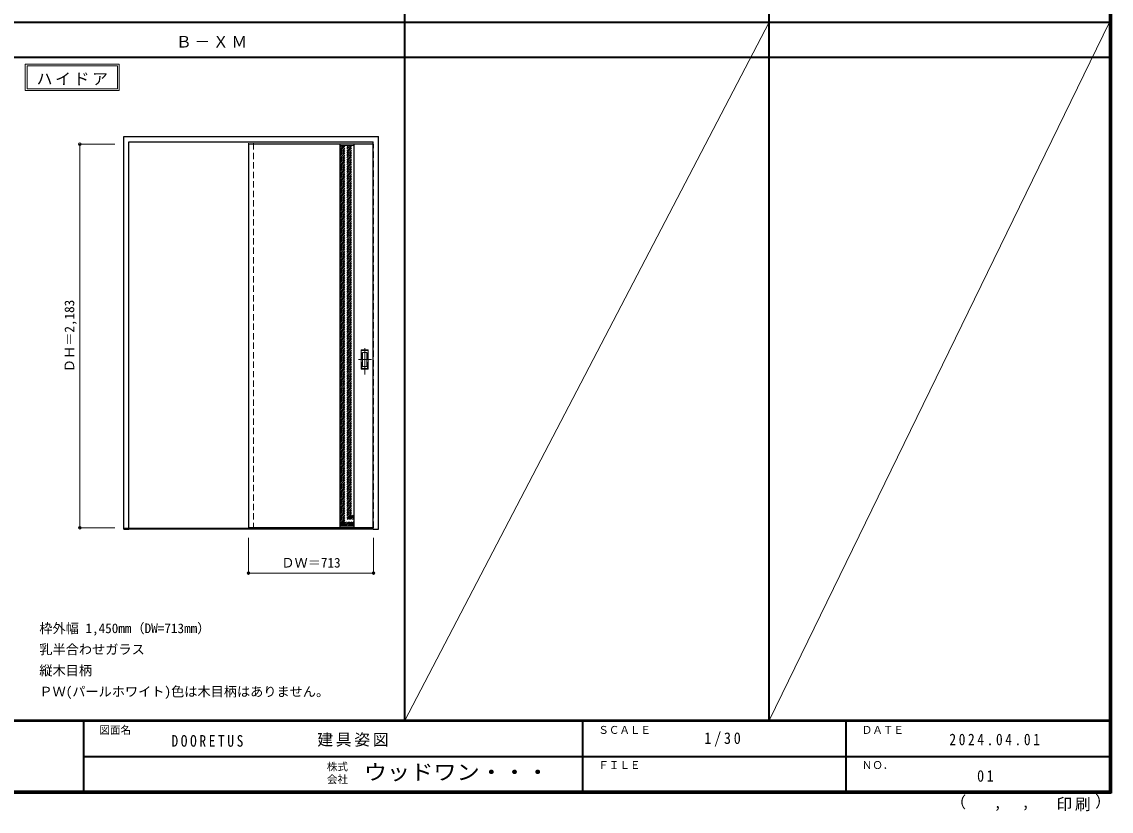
# Model space of a CAD drawing. Units: millimetres, scale not verified. Extents: x -6000 to 5700, y -4307 to 4175.
# Drawn here: x -502 to 5700, y -4307 to 186 of the extents above; entities that cross this region are included whole.
import ezdxf
from ezdxf.enums import TextEntityAlignment as Align

# ---------------------------------------------------------------- set-up
doc = ezdxf.new("R2010")
doc.units = ezdxf.units.MM
doc.header["$LTSCALE"] = 30
doc.header["$PDMODE"] = 32
doc.header["$PDSIZE"] = 15
doc.linetypes.add('CHAIN1', pattern=[8, 5, -1, 1, -1])
doc.linetypes.add('DASHED1', pattern=[1.8, 1.2, -0.6])
for name, color, linetype, lineweight in [('0-2_扉', 4, 'DASHED1', 9), ('0-3_仕上げ', 3, 'Continuous', 25), ('0-4_枠', 3, 'Continuous', 25), ('0-6_引手', 7, 'Continuous', 18), ('0-A_文字', 7, 'Continuous', 18), ('0-B_寸法', 7, 'Continuous', 9), ('0-C_ハッチ', 4, 'DASHED1', 9), ('F-1_枠', 6, 'Continuous', 40), ('F-A_文字', 7, 'Continuous', 18)]:
    doc.layers.add(name, color=color, linetype=linetype, lineweight=lineweight)
doc.styles.add('ＭＳ ゴシック', font='')
doc.styles.get('ＭＳ ゴシック').set_extended_font_data('MS Gothic')

msp = doc.modelspace()

# ---------------------------------------------------------------- linework, layer by layer
at = {"layer": '0-2_扉', "color": 3, "linetype": 'Continuous', "lineweight": 25}
for p, q in [((1498, -510.5), (788, -510.5)), ((788, -510.5), (788, -2693.5)), ((1498, -2693.5), (788, -2693.5))]:
    msp.add_line(p, q, dxfattribs=at)
at = {"layer": '0-2_扉'}
for p, q in [((788, -510.5), (788, -514.5)), ((1498, -510.5), (1501, -510.5)), ((1501, -2693.5), (1501, -510.5)), ((1498, -2693.5), (1501, -2693.5))]:
    msp.add_line(p, q, dxfattribs=at)
at = {"layer": '0-3_仕上げ'}
for p, q in [((1311, -2693.5), (1311, -510.28)), ((1391, -2693.5), (1391, -510.28))]:
    msp.add_line(p, q, dxfattribs=at)
at = {"layer": '0-3_仕上げ', "color": 7, "lineweight": 18}
for p, q in [((1311, -518.28), (1391, -518.28)), ((1311, -2685.5), (1391, -2685.5))]:
    msp.add_line(p, q, dxfattribs=at)
at = {"layer": '0-4_枠'}
for p, q in [((78, -466.5), (1528, -466.5)), ((78, -2701.5), (78, -466.5)), ((1528, -2701.5), (1528, -466.5)), ((108, -496.5), (1498, -496.5)), ((1498, -2701.5), (1498, -496.5)), ((1498, -2698.5), (78, -2698.5)), ((1498, -2701.5), (78, -2701.5)), ((1498, -2701.5), (1528, -2701.5))]:
    msp.add_line(p, q, dxfattribs=at)
at = {"layer": '0-4_枠', "color": 4, "linetype": 'DASHED1', "lineweight": 9}
for p, q in [((788, -2701.5), (788, -496.5)), ((818, -2701.5), (818, -496.5)), ((788, -2701.5), (818, -2701.5))]:
    msp.add_line(p, q, dxfattribs=at)
at = {"layer": '0-4_枠'}
msp.add_lwpolyline([(78, -2701.5), (108, -2701.5), (108, -496.5)], dxfattribs=at)
at = {"layer": '0-6_引手', "linetype": 'CHAIN1'}
for p, q in [((1450, -1821.23), (1450, -1650.38)), ((1488.07, -1736), (1415.56, -1736))]:
    msp.add_line(p, q, dxfattribs=at)
at = {"layer": '0-6_引手'}
for p, q in [((1469, -1681), (1431, -1681)), ((1431, -1791), (1431, -1681)), ((1462.5, -1697), (1437.5, -1697)), ((1437.5, -1775), (1437.5, -1697)), ((1462.5, -1775), (1462.5, -1697)), ((1469, -1791), (1469, -1681)), ((1469, -1791), (1431, -1791)), ((1462.5, -1775), (1437.5, -1775))]:
    msp.add_line(p, q, dxfattribs=at)
at = {"layer": '0-6_引手', "linetype": 'DASHED1'}
for p, q in [((1434, -1787), (1434, -1685)), ((1466, -1787), (1434, -1787))]:
    msp.add_line(p, q, dxfattribs=at)
msp.add_lwpolyline([(1466, -1787), (1466, -1685), (1434, -1685)], dxfattribs=at)
at = {"layer": '0-A_文字'}
for p, q in [((-482, -55.5), (-482, -205.5)), ((-472, -65.5), (42.33, -65.5)), ((42.33, -65.5), (42.33, -195.5)), ((-482, -205.5), (52.33, -205.5))]:
    msp.add_line(p, q, dxfattribs=at)
for points in [[(-482, -55.5), (52.33, -55.5), (52.33, -205.5)], [(-472, -65.5), (-472, -195.5), (42.33, -195.5)]]:
    msp.add_lwpolyline(points, dxfattribs=at)
at = {"layer": '0-B_寸法', "color": 4}
for p, q in [((-172, -510.5), (-172, -2693.5)), ((-172, -510.5), (28, -510.5)), ((-172, -2693.5), (28, -2693.5)), ((788, -2951.5), (788, -2751.5)), ((1501, -2951.5), (1501, -2751.5)), ((1501, -2951.5), (788, -2951.5))]:
    msp.add_line(p, q, dxfattribs=at)
at = {"layer": '0-B_寸法'}
for p in [(-172, -510.5), (-172, -2693.5), (788, -2951.5), (1501, -2951.5)]:
    msp.add_point(p, dxfattribs=at)
at = {"layer": '0-C_ハッチ'}
for p, q in [((1311, -528.32), (1321.04, -518.28)), ((1311, -538.22), (1330.94, -518.28)), ((1311, -558.02), (1350.74, -518.28)), ((1311, -567.92), (1360.64, -518.28)), ((1311, -548.12), (1340.84, -518.28)), ((1311, -587.72), (1380.44, -518.28)), ((1311, -577.82), (1370.54, -518.28)), ((1311, -597.62), (1390.34, -518.28)), ((1311, -518.42), (1311.14, -518.28)), ((1311, -607.52), (1391, -527.52)), ((1311, -617.42), (1391, -537.42)), ((1311, -627.32), (1391, -547.32)), ((1311, -637.22), (1391, -557.22)), ((1311, -647.12), (1391, -567.12)), ((1311, -657.01), (1391, -577.01)), ((1311, -666.91), (1391, -586.91)), ((1311, -676.81), (1391, -596.81)), ((1311, -686.71), (1391, -606.71)), ((1311, -696.61), (1391, -616.61)), ((1311, -706.51), (1391, -626.51)), ((1311, -716.41), (1391, -636.41)), ((1311, -726.31), (1391, -646.31)), ((1311, -736.21), (1391, -656.21)), ((1311, -746.11), (1391, -666.11)), ((1311, -756.01), (1391, -676.01)), ((1311, -765.91), (1391, -685.91)), ((1311, -775.81), (1391, -695.81)), ((1311, -785.71), (1391, -705.71)), ((1311, -795.61), (1391, -715.61)), ((1311, -805.51), (1391, -725.51)), ((1311, -815.41), (1391, -735.41)), ((1311, -825.31), (1391, -745.31)), ((1311, -835.21), (1391, -755.21)), ((1311, -845.11), (1391, -765.11)), ((1311, -855), (1391, -775)), ((1311, -864.9), (1391, -784.9)), ((1311, -874.8), (1391, -794.8)), ((1311, -884.7), (1391, -804.7)), ((1311, -894.6), (1391, -814.6)), ((1311, -904.5), (1391, -824.5)), ((1311, -914.4), (1391, -834.4)), ((1311, -924.3), (1391, -844.3)), ((1311, -934.2), (1391, -854.2)), ((1311, -944.1), (1391, -864.1)), ((1311, -954), (1391, -874)), ((1311, -963.9), (1391, -883.9)), ((1311, -973.8), (1391, -893.8)), ((1311, -983.7), (1391, -903.7)), ((1311, -993.6), (1391, -913.6)), ((1311, -1003.5), (1391, -923.5)), ((1311, -1013.4), (1391, -933.4)), ((1311, -1023.3), (1391, -943.3)), ((1311, -1033.2), (1391, -953.2)), ((1311, -1043.1), (1391, -963.1)), ((1311, -1052.99), (1391, -972.99)), ((1311, -1062.89), (1391, -982.89)), ((1311, -1072.79), (1391, -992.79)), ((1311, -1082.69), (1391, -1002.69)), ((1311, -1092.59), (1391, -1012.59)), ((1311, -1102.49), (1391, -1022.49)), ((1311, -1112.39), (1391, -1032.39)), ((1311, -1122.29), (1391, -1042.29)), ((1311, -1132.19), (1391, -1052.19)), ((1311, -1142.09), (1391, -1062.09)), ((1311, -1151.99), (1391, -1071.99)), ((1311, -1161.89), (1391, -1081.89)), ((1311, -1171.79), (1391, -1091.79)), ((1311, -1181.69), (1391, -1101.69)), ((1311, -1191.59), (1391, -1111.59)), ((1311, -1201.49), (1391, -1121.49)), ((1311, -1211.39), (1391, -1131.39)), ((1311, -1221.29), (1391, -1141.29)), ((1311, -1231.19), (1391, -1151.19)), ((1311, -1241.09), (1391, -1161.09)), ((1311, -1250.98), (1391, -1170.98)), ((1311, -1260.88), (1391, -1180.88)), ((1311, -1270.78), (1391, -1190.78)), ((1311, -1280.68), (1391, -1200.68)), ((1311, -1290.58), (1391, -1210.58)), ((1311, -1300.48), (1391, -1220.48)), ((1311, -1310.38), (1391, -1230.38)), ((1311, -1320.28), (1391, -1240.28)), ((1311, -1330.18), (1391, -1250.18)), ((1311, -1340.08), (1391, -1260.08)), ((1311, -1349.98), (1391, -1269.98)), ((1311, -1359.88), (1391, -1279.88)), ((1311, -1369.78), (1391, -1289.78)), ((1311, -1379.68), (1391, -1299.68)), ((1311, -1389.58), (1391, -1309.58)), ((1311, -1399.48), (1391, -1319.48)), ((1311, -1409.38), (1391, -1329.38)), ((1311, -1419.28), (1391, -1339.28)), ((1311, -1429.18), (1391, -1349.18)), ((1311, -1439.08), (1391, -1359.08)), ((1311, -1448.97), (1391, -1368.97)), ((1311, -1458.87), (1391, -1378.87)), ((1311, -1468.77), (1391, -1388.77)), ((1311, -1478.67), (1391, -1398.67)), ((1311, -1488.57), (1391, -1408.57)), ((1311, -1498.47), (1391, -1418.47)), ((1311, -1508.37), (1391, -1428.37)), ((1311, -1518.27), (1391, -1438.27)), ((1311, -1528.17), (1391, -1448.17)), ((1311, -1538.07), (1391, -1458.07)), ((1311, -1547.97), (1391, -1467.97)), ((1311, -1557.87), (1391, -1477.87)), ((1311, -1567.77), (1391, -1487.77)), ((1311, -1577.67), (1391, -1497.67)), ((1311, -1587.57), (1391, -1507.57)), ((1311, -1597.47), (1391, -1517.47)), ((1311, -1607.37), (1391, -1527.37)), ((1311, -1617.27), (1391, -1537.27)), ((1311, -1627.17), (1391, -1547.17)), ((1311, -1637.06), (1391, -1557.06)), ((1311, -1646.96), (1391, -1566.96)), ((1311, -1656.86), (1391, -1576.86)), ((1311, -1666.76), (1391, -1586.76)), ((1311, -1676.66), (1391, -1596.66)), ((1311, -1686.56), (1391, -1606.56)), ((1311, -1696.46), (1391, -1616.46)), ((1311, -1706.36), (1391, -1626.36)), ((1311, -1716.26), (1391, -1636.26)), ((1311, -1726.16), (1391, -1646.16)), ((1311, -1736.06), (1391, -1656.06)), ((1311, -1745.96), (1391, -1665.96)), ((1311, -1755.86), (1391, -1675.86)), ((1311, -1765.76), (1391, -1685.76)), ((1311, -1775.66), (1391, -1695.66)), ((1311, -1785.56), (1391, -1705.56)), ((1311, -1795.46), (1391, -1715.46)), ((1311, -1805.36), (1391, -1725.36)), ((1311, -1815.26), (1391, -1735.26)), ((1311, -1825.16), (1391, -1745.16)), ((1311, -1835.05), (1391, -1755.05)), ((1311, -1844.95), (1391, -1764.95)), ((1311, -1854.85), (1391, -1774.85)), ((1311, -1864.75), (1391, -1784.75)), ((1311, -1874.65), (1391, -1794.65)), ((1311, -1884.55), (1391, -1804.55)), ((1311, -1894.45), (1391, -1814.45)), ((1311, -1904.35), (1391, -1824.35)), ((1311, -1914.25), (1391, -1834.25)), ((1311, -1924.15), (1391, -1844.15)), ((1311, -1934.05), (1391, -1854.05)), ((1311, -1943.95), (1391, -1863.95)), ((1311, -1953.85), (1391, -1873.85)), ((1311, -1963.75), (1391, -1883.75)), ((1311, -1973.65), (1391, -1893.65)), ((1311, -1983.55), (1391, -1903.55)), ((1311, -1993.45), (1391, -1913.45)), ((1311, -2003.35), (1391, -1923.35)), ((1311, -2013.25), (1391, -1933.25)), ((1311, -2023.15), (1391, -1943.15)), ((1311, -2033.04), (1391, -1953.04)), ((1311, -2042.94), (1391, -1962.94)), ((1311, -2052.84), (1391, -1972.84)), ((1311, -2062.74), (1391, -1982.74)), ((1311, -2072.64), (1391, -1992.64)), ((1311, -2082.54), (1391, -2002.54)), ((1311, -2092.44), (1391, -2012.44)), ((1311, -2102.34), (1391, -2022.34)), ((1311, -2112.24), (1391, -2032.24)), ((1311, -2122.14), (1391, -2042.14)), ((1311, -2132.04), (1391, -2052.04)), ((1311, -2141.94), (1391, -2061.94)), ((1311, -2151.84), (1391, -2071.84)), ((1311, -2161.74), (1391, -2081.74)), ((1311, -2171.64), (1391, -2091.64)), ((1311, -2181.54), (1391, -2101.54)), ((1311, -2191.44), (1391, -2111.44)), ((1311, -2201.34), (1391, -2121.34)), ((1311, -2211.24), (1391, -2131.24)), ((1311, -2221.14), (1391, -2141.14)), ((1311, -2231.03), (1391, -2151.03)), ((1311, -2240.93), (1391, -2160.93)), ((1311, -2250.83), (1391, -2170.83)), ((1311, -2260.73), (1391, -2180.73)), ((1311, -2270.63), (1391, -2190.63)), ((1311, -2280.53), (1391, -2200.53)), ((1311, -2290.43), (1391, -2210.43)), ((1311, -2300.33), (1391, -2220.33)), ((1311, -2310.23), (1391, -2230.23)), ((1311, -2320.13), (1391, -2240.13)), ((1311, -2330.03), (1391, -2250.03)), ((1311, -2339.93), (1391, -2259.93)), ((1311, -2349.83), (1391, -2269.83)), ((1311, -2359.73), (1391, -2279.73)), ((1311, -2369.63), (1391, -2289.63)), ((1311, -2379.53), (1391, -2299.53)), ((1311, -2389.43), (1391, -2309.43)), ((1311, -2399.33), (1391, -2319.33)), ((1311, -2409.23), (1391, -2329.23)), ((1311, -2419.13), (1391, -2339.13)), ((1311, -2429.02), (1391, -2349.02)), ((1311, -2438.92), (1391, -2358.92)), ((1311, -2448.82), (1391, -2368.82)), ((1311, -2458.72), (1391, -2378.72)), ((1311, -2468.62), (1391, -2388.62)), ((1311, -2478.52), (1391, -2398.52)), ((1311, -2488.42), (1391, -2408.42)), ((1311, -2498.32), (1391, -2418.32)), ((1311, -2508.22), (1391, -2428.22)), ((1311, -2518.12), (1391, -2438.12)), ((1311, -2528.02), (1391, -2448.02)), ((1311, -2537.92), (1391, -2457.92)), ((1311, -2547.82), (1391, -2467.82)), ((1311, -2557.72), (1391, -2477.72)), ((1311, -2567.62), (1391, -2487.62)), ((1311, -2577.52), (1391, -2497.52)), ((1311, -2587.42), (1391, -2507.42)), ((1311, -2597.32), (1391, -2517.32)), ((1311, -2607.22), (1391, -2527.22)), ((1311, -2617.11), (1391, -2537.11)), ((1311, -2627.01), (1391, -2547.01)), ((1311, -2636.91), (1391, -2556.91)), ((1311, -2646.81), (1391, -2566.81)), ((1311, -2656.71), (1391, -2576.71)), ((1311, -2666.61), (1391, -2586.61)), ((1311, -2676.51), (1391, -2596.51)), ((1311.91, -2685.5), (1391, -2606.41)), ((1321.81, -2685.5), (1391, -2616.31)), ((1331.71, -2685.5), (1391, -2626.21)), ((1341.61, -2685.5), (1391, -2636.11)), ((1351.51, -2685.5), (1391, -2646.01)), ((1361.41, -2685.5), (1391, -2655.91)), ((1371.31, -2685.5), (1391, -2665.81)), ((1381.21, -2685.5), (1391, -2675.71))]:
    msp.add_line(p, q, dxfattribs=at)
at = {"layer": 'F-1_枠'}
for p, q in [((1678, -3790), (1678, 4175)), ((3752, -3790), (3752, 4175)), ((5690, 4175), (5690, -4205)), ((5695, 4175), (5695, -4205)), ((5700, 4175), (5700, -4205)), ((-6000, 184.5), (5700, 184.5)), ((-6000, -15.5), (5700, -15.5)), ((5700, -3790), (-6000, -3790)), ((5700, -3795), (-6000, -3795)), ((-150, -3795), (-150, -4195)), ((2690, -3795), (2690, -4195)), ((4190, -3795), (4190, -4195)), ((-150, -3995), (5690, -3995.01)), ((5700, -4195), (-6000, -4195)), ((5700, -4200), (-6000, -4200)), ((5700, -4205), (-6000, -4205))]:
    msp.add_line(p, q, dxfattribs=at)
at = {"layer": 'F-A_文字'}
for p, q in [((1678, -3790), (3752, 184.5)), ((3752, -3790), (5690, 184.5))]:
    msp.add_line(p, q, dxfattribs=at)

# ---------------------------------------------------------------- texts
at = {"layer": '0-A_文字', "style": 'ＭＳ ゴシック'}
for s, p in [('枠外幅 1,450mm（DW=713mm）', (-402, -3310)), ('乳半合わせガラス', (-402, -3430)), ('縦木目柄', (-402, -3550)), ('ＰＷ(パールホワイト)色は木目柄はありません。', (-402, -3670))]:
    msp.add_text(s, height=54.99, dxfattribs=at).set_placement(p, align=Align.BOTTOM_LEFT)
at = {"layer": '0-A_文字', "char_height": 65.98, "attachment_point": 7, "style": 'ＭＳ ゴシック'}
for s, insert in [('\\T1.17;Ｂ－ＸＭ', (375.5, 39.5)), ('\\T1.17;ハイドア', (-417.34, -175.5))]:
    msp.add_mtext(s, dxfattribs=dict(at, insert=insert))
at = {"layer": '0-B_寸法', "style": 'ＭＳ ゴシック'}
msp.add_text('ＤＨ＝2,183', height=54.99, rotation=90, dxfattribs=at).set_placement((-187, -1808.25), align=Align.BOTTOM_LEFT)
msp.add_text('ＤＷ＝713', height=54.99, dxfattribs=at).set_placement((975.75, -2936.5), align=Align.BOTTOM_LEFT)
at = {"layer": 'F-A_文字', "style": 'ＭＳ ゴシック'}
for s, height, p in [('図面名', 43.99, (-60, -3880)), ('ＳＣＡＬＥ', 43.99, (2780, -3880)), ('ＤＡＴＥ', 43.99, (4280, -3880)), ('株式', 43.99, (1235, -4089)), ('ＦＩＬＥ', 43.99, (2780, -4080)), ('ＮＯ．', 43.99, (4280, -4080)), ('会社', 43.99, (1235, -4161)), ('（', 65.98, (4784.03, -4308.31)), ('）', 65.98, (5608.4, -4304.13)), (',', 65.98, (5031.28, -4308.31)), (',', 65.98, (5190.2, -4305.53))]:
    msp.add_text(s, height=height, dxfattribs=at).set_placement(p, align=Align.BOTTOM_LEFT)
at = {"layer": 'F-A_文字', "style": 'ＭＳ ゴシック', "width": 1.1}
msp.add_text('ウッドワン・・・', height=87.98, dxfattribs=at).set_placement((1445, -4155), align=Align.BOTTOM_LEFT)
at = {"layer": 'F-A_文字', "char_height": 65.98, "attachment_point": 7, "style": 'ＭＳ ゴシック'}
for s, insert in [('\\T1.39;\\W0.85;DOORETUS', (350, -3940.79)), ('\\T1.17;建具姿図', (1180.42, -3940)), ('\\T1.38;\\W0.9;1/30', (3383.75, -3940)), ('\\T1.39;\\W0.85;2024.04.01', (4778.75, -3932.5)), ('\\T1.36;\\W0.9;01', (4936.25, -4140)), ('\\T1.17;印刷', (5388.15, -4306.92))]:
    msp.add_mtext(s, dxfattribs=dict(at, insert=insert))

doc.saveas('drawing.dxf')
